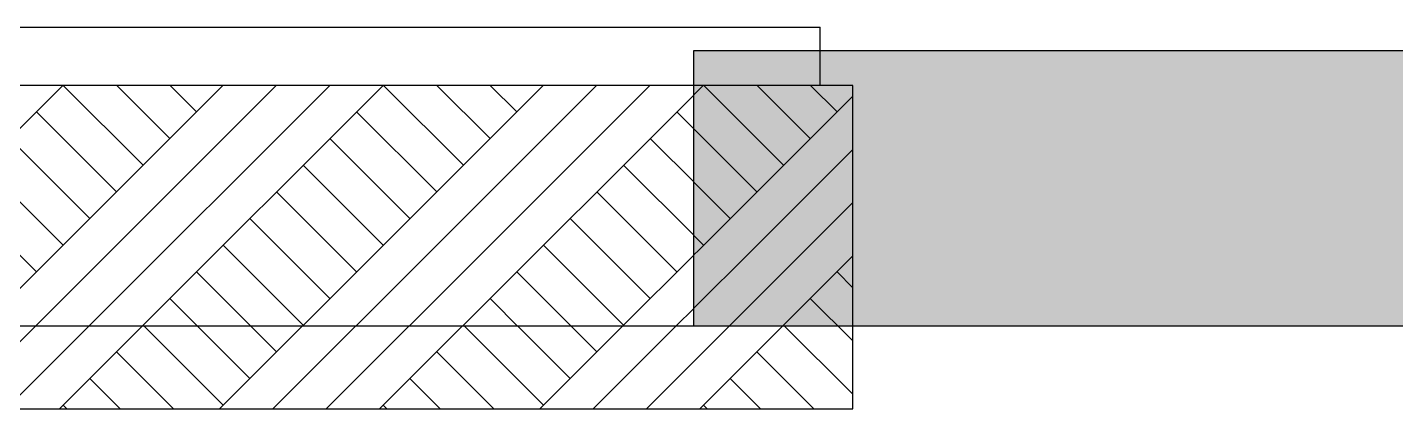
# Model space of a CAD drawing. Header units: millimetres. Extents: x -242231 to 419123, y -2399 to 525285.
# Drawn here: x -214682 to -209969, y 15049 to 16365 of the extents above; entities that cross this region are included whole.
import ezdxf

# ---------------------------------------------------------------- set-up
doc = ezdxf.new("R2010")
doc.units = ezdxf.units.MM
doc.set_wipeout_variables(frame=1)
doc.linetypes.add('Wipeout_Contour', pattern=[1000, 0, -1000])
doc.layers.add('Marker - Section', color=7, linetype='Continuous')
doc.layers.add('Slabs', color=7, linetype='Continuous')

msp = doc.modelspace()

# ---------------------------------------------------------------- linework, layer by layer
at = {"layer": 'Marker - Section', "color": 251, "linetype": 'Continuous', "lineweight": 25}
for p, q in [((-212076.743, 15889.128), (-212351.629, 16164.015)), ((-211984.819, 15981.052), (-212167.781, 16164.015)), ((-211892.895, 16072.976), (-211983.933, 16164.015)), ((-211838.132, 15466.67), (-211892.895, 15521.433)), ((-211838.132, 15282.822), (-211984.819, 15429.509)), ((-211838.132, 15098.975), (-212076.743, 15337.585)), ((-214178.428, 15049.25), (-214374.839, 15245.661)), ((-213075.342, 15049.25), (-213271.753, 15245.661)), ((-211972.255, 15049.25), (-212168.666, 15245.661)), ((-214362.276, 15049.25), (-214466.763, 15153.737)), ((-213259.19, 15049.25), (-213363.677, 15153.737)), ((-212156.103, 15049.25), (-212260.59, 15153.737)), ((-214546.124, 15049.25), (-214558.687, 15061.813)), ((-213443.037, 15049.25), (-213455.601, 15061.813)), ((-212339.951, 15049.25), (-212352.514, 15061.813))]:
    msp.add_line(p, q, dxfattribs=at)
at = {"layer": 'Marker - Section', "linetype": 'Continuous'}
for p, q in [((-211838.132, 15049.25), (-211838.132, 16164.015)), ((-226753.326, 15049.25), (-211838.132, 15049.25))]:
    msp.add_line(p, q, dxfattribs=at)
at = {"layer": 'Slabs', "linetype": 'Continuous'}
for p, q in [((-215354.73, 16364.943), (-211950.659, 16364.943)), ((-211950.659, 16164.943), (-211950.659, 16364.943)), ((-212386.302, 16284.899), (-209271.487, 16284.899))]:
    msp.add_line(p, q, dxfattribs=at)

# ---------------------------------------------------------------- wipeouts: each hides what was drawn before it
at = {"color": 254, "linetype": 'Wipeout_Contour', "lineweight": 0, "ltscale": 100003.235104}
msp.add_wipeout([(-221581.759, 15334.899), (-212386.302, 15334.899), (-212386.302, 16164.943), (-215354.697, 16164.943), (-215354.697, 15414.95), (-219555.166, 15414.95), (-221581.759, 15414.95)], dxfattribs=at).dxf.layer = 'Slabs'

# ---------------------------------------------------------------- next in the draw order: hatches: boundary and pattern name
at = {"layer": 'Slabs', "linetype": 'Continuous', "lineweight": 0}
msp.add_hatch(color=255, dxfattribs=at).paths.add_polyline_path([(-212386.302, 15334.899), (-209271.487, 15334.899), (-209271.487, 16284.899), (-212386.302, 16284.899)], flags=0)

# ---------------------------------------------------------------- next in the draw order: linework, layer by layer
at = {"layer": 'Marker - Section', "color": 251, "linetype": 'Continuous', "lineweight": 25}
for p, q in [((-215674.337, 15049.25), (-214559.572, 16164.015)), ((-215122.794, 15049.25), (-214008.029, 16164.015)), ((-214938.946, 15049.25), (-213824.181, 16164.015)), ((-214755.098, 15049.25), (-213640.334, 16164.015)), ((-214571.251, 15049.25), (-213456.486, 16164.015)), ((-214282.916, 15889.128), (-214557.802, 16164.015)), ((-214190.992, 15981.052), (-214373.954, 16164.015)), ((-214099.068, 16072.976), (-214190.107, 16164.015)), ((-214019.707, 15049.25), (-212904.943, 16164.015)), ((-213835.859, 15049.25), (-212721.095, 16164.015)), ((-213652.012, 15049.25), (-212537.247, 16164.015)), ((-213468.164, 15049.25), (-212353.399, 16164.015)), ((-213179.829, 15889.128), (-213454.716, 16164.015)), ((-213087.905, 15981.052), (-213270.868, 16164.015)), ((-212995.981, 16072.976), (-213087.02, 16164.015)), ((-212916.621, 15049.25), (-211838.132, 16127.738)), ((-214374.839, 15797.204), (-214650.611, 16072.976)), ((-213271.753, 15797.204), (-213547.525, 16072.976)), ((-212168.666, 15797.204), (-212444.438, 16072.976)), ((-214466.763, 15705.28), (-214742.535, 15981.052)), ((-213363.677, 15705.28), (-213639.448, 15981.052)), ((-212260.59, 15705.28), (-212536.362, 15981.052)), ((-212732.773, 15049.25), (-211838.132, 15943.89)), ((-214558.687, 15613.356), (-214834.459, 15889.128)), ((-213455.601, 15613.356), (-213731.372, 15889.128)), ((-212352.514, 15613.356), (-212628.286, 15889.128)), ((-214650.611, 15521.433), (-214926.383, 15797.204)), ((-213547.525, 15521.433), (-213823.296, 15797.204)), ((-212444.438, 15521.433), (-212720.21, 15797.204)), ((-212548.925, 15049.25), (-211838.132, 15760.043)), ((-213639.448, 15429.509), (-213915.22, 15705.28)), ((-212536.362, 15429.509), (-212812.134, 15705.28)), ((-213731.372, 15337.585), (-214007.144, 15613.356)), ((-212628.286, 15337.585), (-212904.057, 15613.356)), ((-212365.077, 15049.25), (-211838.132, 15576.195)), ((-213823.296, 15245.661), (-214099.068, 15521.433)), ((-212720.21, 15245.661), (-212995.981, 15521.433)), ((-213915.22, 15153.737), (-214190.992, 15429.509)), ((-212812.134, 15153.737), (-213087.905, 15429.509)), ((-214007.144, 15061.813), (-214282.916, 15337.585)), ((-212904.057, 15061.813), (-213179.829, 15337.585))]:
    msp.add_line(p, q, dxfattribs=at)
at = {"layer": 'Marker - Section', "linetype": 'Continuous'}
msp.add_line((-211838.132, 16164.015), (-215380.741, 16164.015), dxfattribs=at)
at = {"layer": 'Slabs', "linetype": 'Continuous'}
for p, q in [((-212386.302, 15334.899), (-212386.302, 16284.899)), ((-215354.73, 16164.943), (-211950.659, 16164.943)), ((-221581.759, 15334.899), (-212386.302, 15334.899)), ((-212386.302, 15334.899), (-209271.487, 15334.899))]:
    msp.add_line(p, q, dxfattribs=at)

doc.saveas('drawing.dxf')
